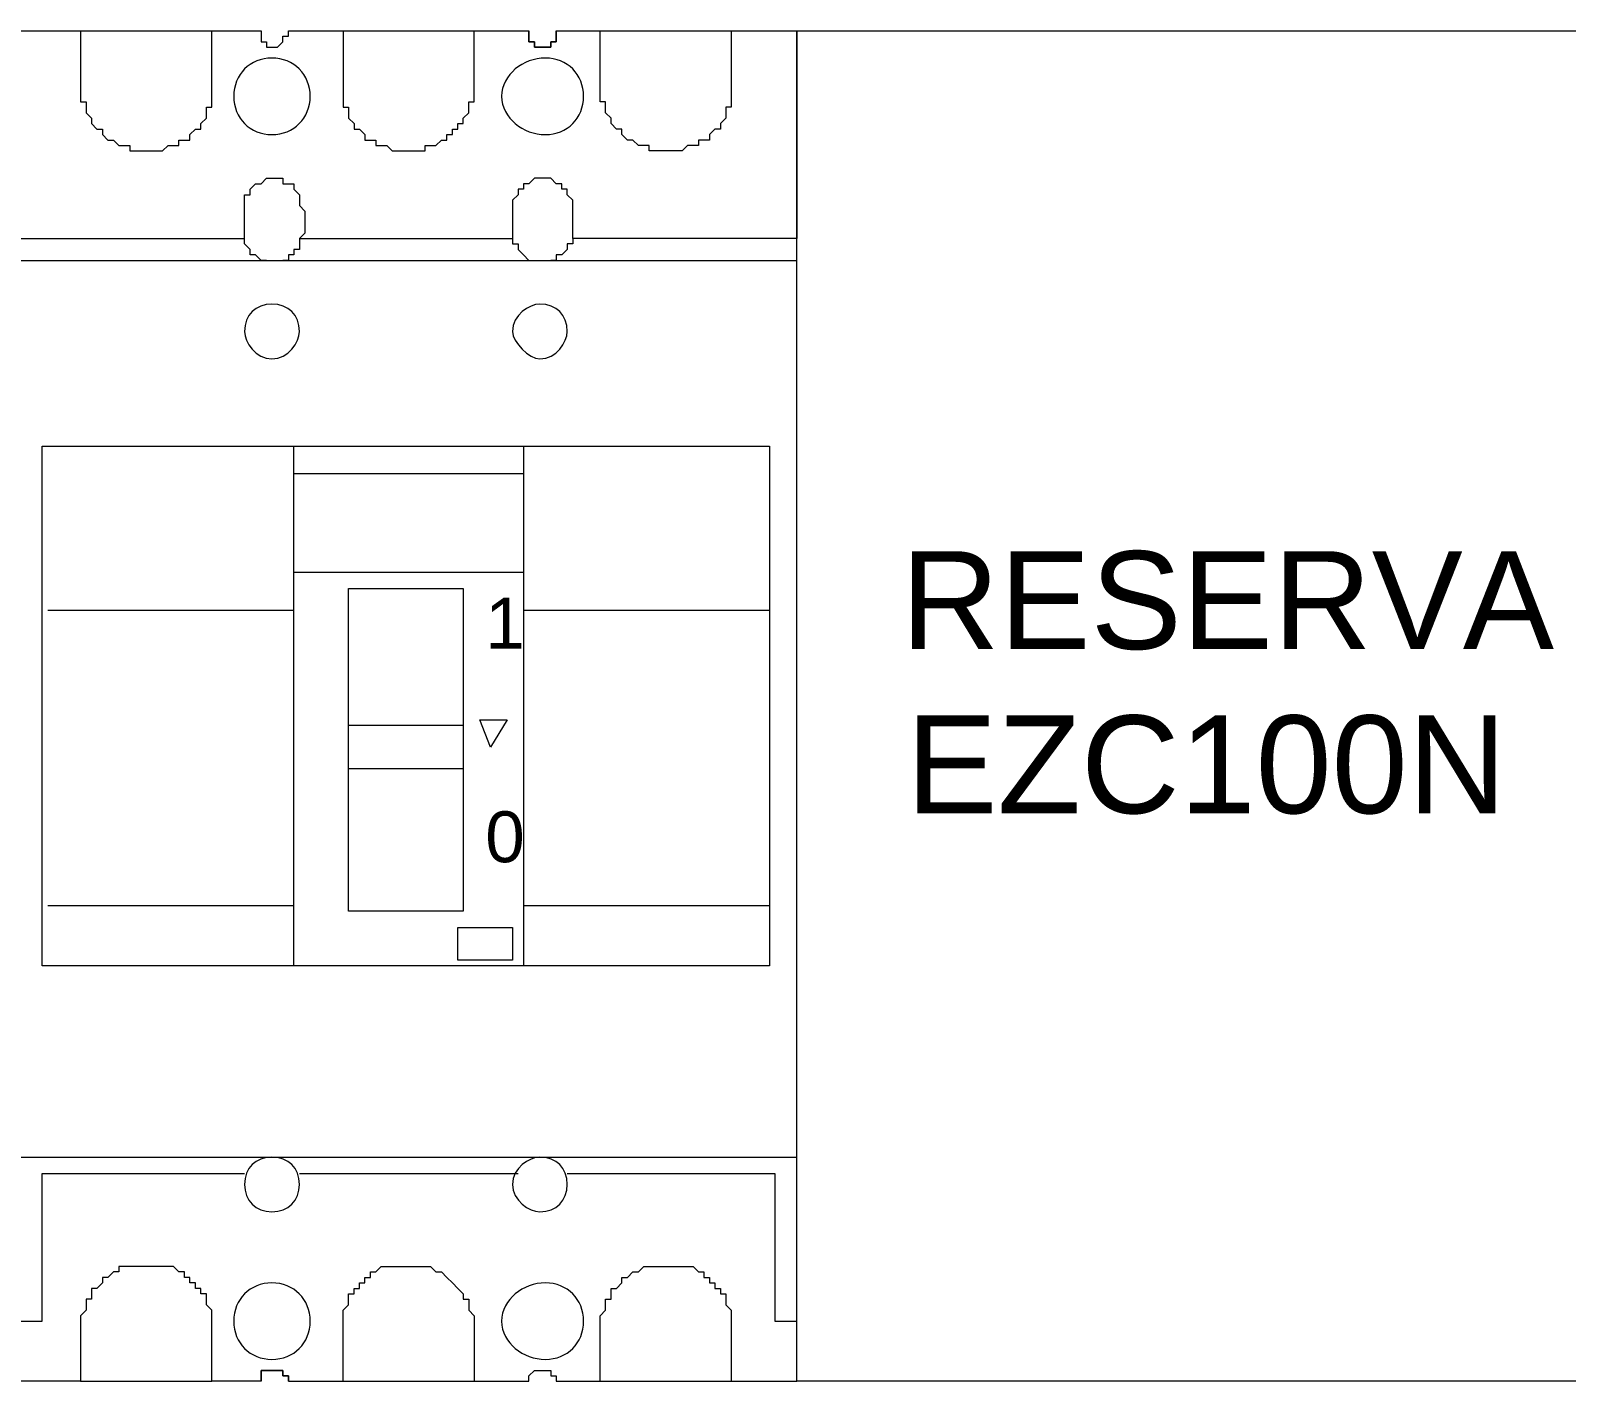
# Model space of a CAD drawing. Header units: millimetres. Extents: x 1004 to 59588, y 686 to 38112.
# Drawn here: x 17994.9 to 18160.1, y 2545.8 to 2691 of the extents above; entities that cross this region are included whole.
import ezdxf

# ---------------------------------------------------------------- set-up
doc = ezdxf.new("R2010")
doc.units = ezdxf.units.MM
doc.layers.add('PDF14_Geometry', color=7, linetype='Continuous')
doc.layers.add('PDF14_Text', color=7, linetype='Continuous')
doc.styles.add('PDF Arial', font='arial.ttf')

msp = doc.modelspace()

# ---------------------------------------------------------------- linework, layer by layer
at = {"layer": 'PDF14_Geometry', "lineweight": 0}
for points in [[(17993.2, 2691.05), (18000.26, 2691.05), (18000.26, 2690.46), (18000.26, 2689.87), (18000.26, 2689.28), (18000.26, 2688.7), (18000.26, 2688.11), (18000.26, 2687.52), (18000.26, 2686.93), (18000.26, 2686.34), (18000.26, 2685.75), (18000.26, 2685.17), (18000.26, 2684.58), (18000.26, 2683.99), (18000.26, 2683.4), (18000.84, 2683.4), (18000.84, 2682.81), (18000.84, 2682.23), (18001.43, 2681.64), (18001.43, 2681.05), (18002.02, 2680.46), (18002.61, 2680.46), (18002.61, 2679.87), (18003.2, 2679.28), (18003.79, 2679.28), (18004.37, 2678.7), (18004.96, 2678.7), (18005.55, 2678.7), (18005.55, 2678.11), (18006.14, 2678.11), (18006.73, 2678.11), (18007.32, 2678.11), (18007.9, 2678.11), (18008.49, 2678.11), (18009.08, 2678.11), (18009.67, 2678.7), (18010.26, 2678.7), (18010.84, 2678.7), (18010.84, 2679.28), (18011.43, 2679.28), (18012.02, 2679.28), (18012.02, 2679.87), (18012.61, 2680.46), (18013.2, 2680.46), (18013.2, 2681.05), (18013.79, 2681.64), (18013.79, 2682.23), (18013.79, 2682.81), (18014.37, 2682.81), (18014.37, 2683.4), (18014.37, 2683.99), (18014.37, 2684.58), (18014.37, 2685.17), (18014.37, 2685.75), (18014.37, 2686.34), (18014.37, 2686.93), (18014.37, 2687.52), (18014.37, 2688.11), (18014.37, 2688.7), (18014.37, 2689.28), (18014.37, 2689.87), (18014.37, 2690.46), (18014.37, 2691.05), (18019.67, 2691.05), (18019.67, 2690.46), (18019.67, 2689.87), (18020.26, 2689.87), (18020.26, 2689.28), (18020.84, 2689.28), (18021.43, 2689.28), (18022.02, 2689.87), (18022.02, 2690.46), (18022.61, 2690.46), (18022.61, 2691.05)], [(18000.26, 2691.05), (18000.26, 2691.05)], [(18000.26, 2691.05), (18000.26, 2691.05)], [(18000.26, 2691.05), (18000.26, 2691.05)], [(18000.26, 2691.05), (18014.37, 2691.05)], [(18014.37, 2691.05), (18014.37, 2691.05)], [(18014.37, 2691.05), (18014.37, 2691.05)], [(18014.37, 2691.05), (18014.37, 2691.05)], [(18019.67, 2691.05), (18019.67, 2691.05)], [(18019.67, 2691.05), (18019.67, 2691.05)], [(18019.67, 2691.05), (18019.67, 2690.46), (18019.67, 2689.87), (18020.26, 2689.87), (18020.26, 2689.28), (18020.84, 2689.28), (18021.43, 2689.28), (18022.02, 2689.87), (18022.02, 2690.46), (18022.61, 2690.46), (18022.61, 2691.05), (18028.49, 2691.05), (18028.49, 2690.46), (18028.49, 2689.87), (18028.49, 2689.28), (18028.49, 2688.7), (18028.49, 2688.11), (18028.49, 2687.52), (18028.49, 2686.93), (18028.49, 2686.34), (18028.49, 2685.75), (18028.49, 2685.17), (18028.49, 2684.58), (18028.49, 2683.99), (18028.49, 2683.4), (18028.49, 2682.81), (18029.08, 2682.81), (18029.08, 2682.23), (18029.08, 2681.64), (18029.67, 2681.05), (18029.67, 2680.46), (18030.26, 2680.46), (18030.84, 2679.87), (18030.84, 2679.28), (18031.43, 2679.28), (18032.02, 2679.28), (18032.02, 2678.7), (18032.61, 2678.7), (18033.2, 2678.7), (18033.79, 2678.11), (18034.37, 2678.11), (18034.96, 2678.11), (18035.55, 2678.11), (18036.14, 2678.11), (18036.73, 2678.11), (18037.32, 2678.11), (18037.32, 2678.7), (18037.9, 2678.7), (18038.49, 2678.7), (18039.08, 2679.28), (18039.67, 2679.28), (18039.67, 2679.87), (18040.26, 2679.87), (18040.26, 2680.46), (18040.84, 2680.46), (18040.84, 2681.05), (18041.43, 2681.05), (18041.43, 2681.64), (18042.02, 2682.23), (18042.02, 2682.81), (18042.02, 2683.4), (18042.61, 2683.4), (18042.61, 2683.99), (18042.61, 2684.58), (18042.61, 2685.17), (18042.61, 2685.75), (18042.61, 2686.34), (18042.61, 2686.93), (18042.61, 2687.52), (18042.61, 2688.11), (18042.61, 2688.7), (18042.61, 2689.28), (18042.61, 2689.87), (18042.61, 2690.46), (18042.61, 2691.05), (18048.49, 2691.05), (18048.49, 2690.46), (18048.49, 2689.87), (18049.08, 2689.87), (18049.08, 2689.28), (18049.67, 2689.28), (18050.26, 2689.28), (18050.84, 2689.28), (18050.84, 2689.87), (18051.43, 2689.87), (18051.43, 2690.46), (18051.43, 2691.05), (18056.14, 2691.05), (18070.26, 2691.05), (18077.32, 2691.05), (18077.32, 2668.7), (18053.2, 2668.7), (18053.2, 2669.28), (18053.2, 2669.87), (18053.2, 2670.46), (18053.2, 2671.05), (18053.2, 2671.64), (18053.2, 2672.23), (18053.2, 2672.81), (18052.61, 2673.4), (18052.61, 2673.99), (18052.02, 2673.99), (18052.02, 2674.58), (18051.43, 2674.58), (18050.84, 2675.17), (18050.26, 2675.17), (18049.67, 2675.17), (18049.08, 2675.17), (18048.49, 2674.58), (18047.9, 2674.58), (18047.9, 2673.99), (18047.32, 2673.99), (18047.32, 2673.4), (18046.73, 2672.81), (18046.73, 2672.23), (18046.73, 2671.64), (18046.73, 2671.05), (18046.73, 2670.46), (18046.73, 2669.87), (18046.73, 2669.28), (18046.73, 2668.7)], [(18022.61, 2691.05), (18022.61, 2691.05)], [(18022.61, 2691.05), (18022.61, 2691.05)], [(18028.49, 2691.05), (18028.49, 2691.05)], [(18028.49, 2691.05), (18028.49, 2691.05)], [(18028.49, 2691.05), (18028.49, 2691.05)], [(18028.49, 2691.05), (18042.61, 2691.05)], [(18042.61, 2691.05), (18042.61, 2691.05)], [(18042.61, 2691.05), (18042.61, 2691.05)], [(18042.61, 2691.05), (18042.61, 2691.05)], [(18051.43, 2691.05), (18051.43, 2690.46), (18051.43, 2689.87), (18050.84, 2689.87), (18050.84, 2689.28), (18050.26, 2689.28), (18049.67, 2689.28), (18049.08, 2689.28), (18049.08, 2689.87), (18048.49, 2689.87), (18048.49, 2690.46), (18048.49, 2691.05)], [(18048.49, 2691.05), (18048.49, 2691.05)], [(18048.49, 2691.05), (18048.49, 2691.05)], [(18051.43, 2691.05), (18051.43, 2691.05)], [(18051.43, 2691.05), (18051.43, 2691.05)], [(18070.26, 2691.05), (18070.26, 2690.46), (18070.26, 2689.87), (18070.26, 2689.28), (18070.26, 2688.7), (18070.26, 2688.11), (18070.26, 2687.52), (18070.26, 2686.93), (18070.26, 2686.34), (18070.26, 2685.75), (18070.26, 2685.17), (18070.26, 2684.58), (18070.26, 2683.99), (18070.26, 2683.4), (18070.26, 2682.81), (18069.67, 2682.81), (18069.67, 2682.23), (18069.67, 2681.64), (18069.08, 2681.05), (18069.08, 2680.46), (18068.49, 2680.46), (18067.9, 2679.87), (18067.9, 2679.28), (18067.32, 2679.28), (18066.73, 2679.28), (18066.73, 2678.7), (18066.14, 2678.7), (18065.55, 2678.7), (18064.96, 2678.11), (18064.37, 2678.11), (18063.79, 2678.11), (18063.2, 2678.11), (18062.61, 2678.11), (18062.02, 2678.11), (18061.43, 2678.11), (18061.43, 2678.7), (18060.84, 2678.7), (18060.26, 2678.7), (18059.67, 2679.28), (18059.08, 2679.28), (18058.49, 2679.87), (18058.49, 2680.46), (18057.9, 2680.46), (18057.32, 2681.05), (18057.32, 2681.64), (18056.73, 2682.23), (18056.73, 2682.81), (18056.73, 2683.4), (18056.14, 2683.4), (18056.14, 2683.99), (18056.14, 2684.58), (18056.14, 2685.17), (18056.14, 2685.75), (18056.14, 2686.34), (18056.14, 2686.93), (18056.14, 2687.52), (18056.14, 2688.11), (18056.14, 2688.7), (18056.14, 2689.28), (18056.14, 2689.87), (18056.14, 2690.46), (18056.14, 2691.05)], [(18056.14, 2691.05), (18056.14, 2691.05)], [(18056.14, 2691.05), (18056.14, 2691.05)], [(18056.14, 2691.05), (18056.14, 2691.05)], [(18070.26, 2691.05), (18070.26, 2691.05)], [(18070.26, 2691.05), (18070.26, 2691.05)], [(18070.26, 2691.05), (18070.26, 2691.05)], [(18000.26, 2690.46), (18000.26, 2690.46)], [(18000.26, 2690.46), (18000.26, 2690.46)], [(18000.26, 2690.46), (18000.26, 2690.46)], [(18000.26, 2689.87), (18000.26, 2689.87)], [(18000.26, 2689.87), (18000.26, 2689.87)], [(18014.37, 2690.46), (18014.37, 2690.46)], [(18014.37, 2690.46), (18014.37, 2690.46)], [(18014.37, 2690.46), (18014.37, 2690.46)], [(18014.37, 2689.87), (18014.37, 2689.87)], [(18014.37, 2689.87), (18014.37, 2689.87)], [(18019.67, 2690.46), (18019.67, 2690.46)], [(18019.67, 2690.46), (18019.67, 2690.46)], [(18019.67, 2690.46), (18019.67, 2690.46)], [(18019.67, 2690.46), (18019.67, 2690.46)], [(18019.67, 2690.46), (18019.67, 2690.46)], [(18019.67, 2690.46), (18019.67, 2690.46)], [(18019.67, 2689.87), (18019.67, 2689.87)], [(18019.67, 2689.87), (18019.67, 2689.87)], [(18019.67, 2689.87), (18019.67, 2689.87)], [(18019.67, 2689.87), (18019.67, 2689.87)], [(18019.67, 2689.87), (18019.67, 2689.87)], [(18019.67, 2689.87), (18019.67, 2689.87)], [(18022.02, 2689.87), (18022.02, 2689.87)], [(18022.02, 2689.87), (18022.02, 2689.87)], [(18022.02, 2689.87), (18022.02, 2689.87)], [(18022.02, 2689.87), (18022.02, 2689.87)], [(18022.02, 2689.87), (18022.02, 2689.87)], [(18022.02, 2689.87), (18022.02, 2689.87)], [(18022.02, 2689.87), (18022.02, 2689.87)], [(18022.02, 2689.87), (18022.02, 2689.87)], [(18022.61, 2690.46), (18022.61, 2690.46)], [(18022.61, 2690.46), (18022.61, 2690.46)], [(18022.61, 2690.46), (18022.61, 2690.46)], [(18022.61, 2690.46), (18022.61, 2690.46)], [(18028.49, 2690.46), (18028.49, 2690.46)], [(18028.49, 2690.46), (18028.49, 2690.46)], [(18028.49, 2690.46), (18028.49, 2690.46)], [(18028.49, 2689.87), (18028.49, 2689.87)], [(18028.49, 2689.87), (18028.49, 2689.87)], [(18042.61, 2690.46), (18042.61, 2690.46)], [(18042.61, 2690.46), (18042.61, 2690.46)], [(18042.61, 2690.46), (18042.61, 2690.46)], [(18042.61, 2689.87), (18042.61, 2689.87)], [(18042.61, 2689.87), (18042.61, 2689.87)], [(18048.49, 2690.46), (18048.49, 2690.46)], [(18048.49, 2690.46), (18048.49, 2690.46)], [(18048.49, 2690.46), (18048.49, 2690.46)], [(18048.49, 2690.46), (18048.49, 2690.46)], [(18048.49, 2690.46), (18048.49, 2690.46)], [(18048.49, 2690.46), (18048.49, 2690.46)], [(18048.49, 2689.87), (18048.49, 2689.87)], [(18048.49, 2689.87), (18048.49, 2689.87)], [(18049.08, 2689.87), (18049.08, 2689.87)], [(18049.08, 2689.87), (18049.08, 2689.87)], [(18049.08, 2689.87), (18049.08, 2689.87)], [(18049.08, 2689.87), (18049.08, 2689.87)], [(18050.84, 2689.87), (18050.84, 2689.87)], [(18050.84, 2689.87), (18050.84, 2689.87)], [(18050.84, 2689.87), (18050.84, 2689.87)], [(18050.84, 2689.87), (18050.84, 2689.87)], [(18050.84, 2689.87), (18050.84, 2689.87)], [(18050.84, 2689.87), (18050.84, 2689.87)], [(18051.43, 2690.46), (18051.43, 2690.46)], [(18051.43, 2690.46), (18051.43, 2690.46)], [(18051.43, 2690.46), (18051.43, 2690.46)], [(18051.43, 2690.46), (18051.43, 2690.46)], [(18051.43, 2690.46), (18051.43, 2690.46)], [(18051.43, 2690.46), (18051.43, 2690.46)], [(18056.14, 2690.46), (18056.14, 2690.46)], [(18056.14, 2690.46), (18056.14, 2690.46)], [(18056.14, 2690.46), (18056.14, 2690.46)], [(18056.14, 2689.87), (18056.14, 2689.87)], [(18056.14, 2689.87), (18056.14, 2689.87)], [(18070.26, 2690.46), (18070.26, 2690.46)], [(18070.26, 2690.46), (18070.26, 2690.46)], [(18070.26, 2690.46), (18070.26, 2690.46)], [(18070.26, 2689.87), (18070.26, 2689.87)], [(18070.26, 2689.87), (18070.26, 2689.87)], [(18020.26, 2689.28), (18020.26, 2689.28)], [(18020.26, 2689.28), (18020.26, 2689.28)], [(18020.26, 2689.28), (18020.26, 2689.28)], [(18020.26, 2689.28), (18020.26, 2689.28)], [(18020.84, 2689.28), (18020.84, 2689.28)], [(18020.84, 2689.28), (18020.84, 2689.28)], [(18020.84, 2689.28), (18020.84, 2689.28)], [(18020.84, 2689.28), (18020.84, 2689.28)], [(18020.84, 2689.28), (18020.84, 2689.28)], [(18020.84, 2689.28), (18020.84, 2689.28)], [(18021.43, 2689.28), (18021.43, 2689.28)], [(18021.43, 2689.28), (18021.43, 2689.28)], [(18021.43, 2689.28), (18021.43, 2689.28)], [(18021.43, 2689.28), (18021.43, 2689.28)], [(18021.43, 2689.28), (18021.43, 2689.28)], [(18021.43, 2689.28), (18021.43, 2689.28)], [(18049.08, 2689.28), (18049.08, 2689.28)], [(18049.08, 2689.28), (18049.08, 2689.28)], [(18049.67, 2689.28), (18049.67, 2689.28)], [(18049.67, 2689.28), (18049.67, 2689.28)], [(18049.67, 2689.28), (18049.67, 2689.28)], [(18049.67, 2689.28), (18049.67, 2689.28)], [(18049.67, 2689.28), (18049.67, 2689.28)], [(18049.67, 2689.28), (18049.67, 2689.28)], [(18050.26, 2689.28), (18050.26, 2689.28)], [(18050.26, 2689.28), (18050.26, 2689.28)], [(18050.26, 2689.28), (18050.26, 2689.28)], [(18050.26, 2689.28), (18050.26, 2689.28)], [(18050.26, 2689.28), (18050.26, 2689.28)], [(18050.26, 2689.28), (18050.26, 2689.28)], [(18000.26, 2686.34), (18000.26, 2686.34)], [(18000.26, 2686.34), (18000.26, 2686.34)], [(18014.37, 2686.34), (18014.37, 2686.34)], [(18014.37, 2686.34), (18014.37, 2686.34)], [(18028.49, 2686.34), (18028.49, 2686.34)], [(18028.49, 2686.34), (18028.49, 2686.34)], [(18042.61, 2686.34), (18042.61, 2686.34)], [(18042.61, 2686.34), (18042.61, 2686.34)], [(18056.14, 2686.34), (18056.14, 2686.34)], [(18056.14, 2686.34), (18056.14, 2686.34)], [(18070.26, 2686.34), (18070.26, 2686.34)], [(18070.26, 2686.34), (18070.26, 2686.34)], [(18000.26, 2685.75), (18000.26, 2685.75)], [(18000.26, 2685.75), (18000.26, 2685.75)], [(18000.26, 2685.75), (18000.26, 2685.75)], [(18000.26, 2685.75), (18000.26, 2685.75)], [(18000.26, 2685.17), (18000.26, 2685.17)], [(18000.26, 2685.17), (18000.26, 2685.17)], [(18000.26, 2685.17), (18000.26, 2685.17)], [(18014.37, 2685.75), (18014.37, 2685.75)], [(18014.37, 2685.75), (18014.37, 2685.75)], [(18014.37, 2685.75), (18014.37, 2685.75)], [(18014.37, 2685.75), (18014.37, 2685.75)], [(18014.37, 2685.17), (18014.37, 2685.17)], [(18014.37, 2685.17), (18014.37, 2685.17)], [(18014.37, 2685.17), (18014.37, 2685.17)], [(18028.49, 2685.75), (18028.49, 2685.75)], [(18028.49, 2685.75), (18028.49, 2685.75)], [(18028.49, 2685.75), (18028.49, 2685.75)], [(18028.49, 2685.75), (18028.49, 2685.75)], [(18028.49, 2685.17), (18028.49, 2685.17)], [(18028.49, 2685.17), (18028.49, 2685.17)], [(18028.49, 2685.17), (18028.49, 2685.17)], [(18042.61, 2685.75), (18042.61, 2685.75)], [(18042.61, 2685.75), (18042.61, 2685.75)], [(18042.61, 2685.75), (18042.61, 2685.75)], [(18042.61, 2685.75), (18042.61, 2685.75)], [(18042.61, 2685.17), (18042.61, 2685.17)], [(18042.61, 2685.17), (18042.61, 2685.17)], [(18042.61, 2685.17), (18042.61, 2685.17)], [(18056.14, 2685.75), (18056.14, 2685.75)], [(18056.14, 2685.75), (18056.14, 2685.75)], [(18056.14, 2685.75), (18056.14, 2685.75)], [(18056.14, 2685.75), (18056.14, 2685.75)], [(18056.14, 2685.17), (18056.14, 2685.17)], [(18056.14, 2685.17), (18056.14, 2685.17)], [(18056.14, 2685.17), (18056.14, 2685.17)], [(18070.26, 2685.75), (18070.26, 2685.75)], [(18070.26, 2685.75), (18070.26, 2685.75)], [(18070.26, 2685.75), (18070.26, 2685.75)], [(18070.26, 2685.75), (18070.26, 2685.75)], [(18070.26, 2685.17), (18070.26, 2685.17)], [(18070.26, 2685.17), (18070.26, 2685.17)], [(18070.26, 2685.17), (18070.26, 2685.17)], [(18000.26, 2683.99), (18000.26, 2683.99)], [(18000.84, 2682.81), (18000.84, 2682.81)], [(18014.37, 2683.99), (18014.37, 2683.99)], [(18014.37, 2683.4), (18014.37, 2683.4)], [(18028.49, 2683.99), (18028.49, 2683.99)], [(18028.49, 2683.4), (18028.49, 2683.4)], [(18042.02, 2682.81), (18042.02, 2682.81)], [(18042.61, 2683.99), (18042.61, 2683.99)], [(18056.14, 2683.99), (18056.14, 2683.99)], [(18056.73, 2682.81), (18056.73, 2682.81)], [(18070.26, 2683.99), (18070.26, 2683.99)], [(18070.26, 2683.4), (18070.26, 2683.4)], [(18001.43, 2681.64), (18001.43, 2681.64)], [(18013.79, 2681.64), (18013.79, 2681.64)], [(18029.08, 2681.64), (18029.08, 2681.64)], [(18041.43, 2681.64), (18041.43, 2681.64)], [(18057.32, 2681.64), (18057.32, 2681.64)], [(18069.67, 2681.64), (18069.67, 2681.64)], [(18001.43, 2681.05), (18001.43, 2681.05)], [(18002.02, 2680.46), (18002.02, 2680.46)], [(18002.61, 2679.87), (18002.61, 2679.87)], [(18012.02, 2679.87), (18012.02, 2679.87)], [(18012.61, 2680.46), (18012.61, 2680.46)], [(18013.2, 2681.05), (18013.2, 2681.05)], [(18029.67, 2681.05), (18029.67, 2681.05)], [(18030.26, 2680.46), (18030.26, 2680.46)], [(18030.84, 2679.87), (18030.84, 2679.87)], [(18040.84, 2680.46), (18040.84, 2680.46)], [(18057.32, 2681.05), (18057.32, 2681.05)], [(18057.9, 2680.46), (18057.9, 2680.46)], [(18058.49, 2679.87), (18058.49, 2679.87)], [(18067.9, 2679.87), (18067.9, 2679.87)], [(18068.49, 2680.46), (18068.49, 2680.46)], [(18069.08, 2681.05), (18069.08, 2681.05)], [(18003.2, 2679.28), (18003.2, 2679.28)], [(18003.79, 2679.28), (18003.79, 2679.28)], [(18004.37, 2678.7), (18004.37, 2678.7)], [(18006.14, 2678.11), (18006.14, 2678.11)], [(18007.32, 2678.11), (18007.32, 2678.11)], [(18007.9, 2678.11), (18007.9, 2678.11)], [(18009.08, 2678.11), (18009.08, 2678.11)], [(18009.67, 2678.7), (18009.67, 2678.7)], [(18011.43, 2679.28), (18011.43, 2679.28)], [(18031.43, 2679.28), (18031.43, 2679.28)], [(18033.2, 2678.7), (18033.2, 2678.7)], [(18033.79, 2678.11), (18033.79, 2678.11)], [(18034.37, 2678.11), (18034.37, 2678.11)], [(18035.55, 2678.11), (18035.55, 2678.11)], [(18036.73, 2678.11), (18036.73, 2678.11)], [(18037.9, 2678.7), (18037.9, 2678.7)], [(18039.08, 2679.28), (18039.08, 2679.28)], [(18039.67, 2679.28), (18039.67, 2679.28)], [(18059.08, 2679.28), (18059.08, 2679.28)], [(18059.67, 2679.28), (18059.67, 2679.28)], [(18060.84, 2678.7), (18060.84, 2678.7)], [(18062.02, 2678.11), (18062.02, 2678.11)], [(18063.2, 2678.11), (18063.2, 2678.11)], [(18063.79, 2678.11), (18063.79, 2678.11)], [(18064.96, 2678.11), (18064.96, 2678.11)], [(18065.55, 2678.7), (18065.55, 2678.7)], [(18067.32, 2679.28), (18067.32, 2679.28)], [(18020.26, 2666.34), (18019.67, 2666.34), (18019.08, 2666.93), (18018.49, 2666.93), (18018.49, 2667.52), (18017.9, 2668.11), (18017.9, 2668.7), (18017.9, 2669.28), (18017.9, 2669.87), (18017.9, 2670.46), (18017.9, 2671.05), (18017.9, 2671.64), (18017.9, 2672.23), (18017.9, 2672.81), (18017.9, 2673.4), (18018.49, 2673.4), (18018.49, 2673.99), (18019.08, 2674.58), (18019.67, 2674.58), (18020.26, 2675.17), (18020.84, 2675.17), (18021.43, 2675.17), (18022.02, 2675.17), (18022.02, 2674.58), (18022.61, 2674.58), (18023.2, 2674.58), (18023.2, 2673.99), (18023.79, 2673.4), (18023.79, 2672.81), (18023.79, 2672.23), (18024.37, 2671.64), (18024.37, 2671.05), (18024.37, 2670.46), (18024.37, 2669.87), (18024.37, 2669.28), (18023.79, 2668.7), (18046.73, 2668.7), (18046.73, 2668.11), (18047.32, 2668.11), (18047.32, 2667.52), (18047.9, 2666.93), (18048.49, 2666.34), (18049.08, 2666.34)], [(18019.08, 2674.58), (18019.08, 2674.58)], [(18019.67, 2674.58), (18019.67, 2674.58)], [(18020.26, 2675.17), (18020.26, 2675.17)], [(18020.84, 2675.17), (18020.84, 2675.17)], [(18021.43, 2675.17), (18021.43, 2675.17)], [(18022.61, 2674.58), (18022.61, 2674.58)], [(18047.9, 2674.58), (18047.9, 2674.58)], [(18048.49, 2674.58), (18048.49, 2674.58)], [(18049.08, 2675.17), (18049.08, 2675.17)], [(18049.67, 2675.17), (18049.67, 2675.17)], [(18050.84, 2675.17), (18050.84, 2675.17)], [(18051.43, 2674.58), (18051.43, 2674.58)], [(18051.43, 2674.58), (18051.43, 2674.58)], [(18018.49, 2673.99), (18018.49, 2673.99)], [(18018.49, 2673.4), (18018.49, 2673.4)], [(18023.2, 2673.99), (18023.2, 2673.99)], [(18023.79, 2673.4), (18023.79, 2673.4)], [(18023.79, 2673.4), (18023.79, 2673.4)], [(18047.32, 2673.4), (18047.32, 2673.4)], [(18047.32, 2673.4), (18047.32, 2673.4)], [(18052.61, 2673.4), (18052.61, 2673.4)], [(18052.61, 2673.4), (18052.61, 2673.4)], [(18017.9, 2672.81), (18017.9, 2672.81)], [(18017.9, 2671.64), (18017.9, 2671.64)], [(18017.9, 2671.64), (18017.9, 2671.64)], [(18017.9, 2671.64), (18017.9, 2671.64)], [(18017.9, 2671.64), (18017.9, 2671.64)], [(18017.9, 2671.64), (18017.9, 2671.64)], [(18017.9, 2671.64), (18017.9, 2671.64)], [(18023.79, 2672.81), (18023.79, 2672.81)], [(18024.37, 2671.64), (18024.37, 2671.64)], [(18024.37, 2671.64), (18024.37, 2671.64)], [(18024.37, 2671.64), (18024.37, 2671.64)], [(18024.37, 2671.64), (18024.37, 2671.64)], [(18024.37, 2671.64), (18024.37, 2671.64)], [(18024.37, 2671.64), (18024.37, 2671.64)], [(18046.73, 2672.81), (18046.73, 2672.81)], [(18046.73, 2671.64), (18046.73, 2671.64)], [(18046.73, 2671.64), (18046.73, 2671.64)], [(18046.73, 2671.64), (18046.73, 2671.64)], [(18046.73, 2671.64), (18046.73, 2671.64)], [(18046.73, 2671.64), (18046.73, 2671.64)], [(18046.73, 2671.64), (18046.73, 2671.64)], [(18053.2, 2672.81), (18053.2, 2672.81)], [(18053.2, 2671.64), (18053.2, 2671.64)], [(18053.2, 2671.64), (18053.2, 2671.64)], [(18053.2, 2671.64), (18053.2, 2671.64)], [(18053.2, 2671.64), (18053.2, 2671.64)], [(18053.2, 2671.64), (18053.2, 2671.64)], [(18053.2, 2671.64), (18053.2, 2671.64)], [(18017.9, 2671.05), (18017.9, 2671.05)], [(18017.9, 2669.87), (18017.9, 2669.87)], [(18017.9, 2669.87), (18017.9, 2669.87)], [(18024.37, 2671.05), (18024.37, 2671.05)], [(18024.37, 2669.87), (18024.37, 2669.87)], [(18024.37, 2669.87), (18024.37, 2669.87)], [(18046.73, 2671.05), (18046.73, 2671.05)], [(18046.73, 2669.87), (18046.73, 2669.87)], [(18046.73, 2669.87), (18046.73, 2669.87)], [(18053.2, 2671.05), (18053.2, 2671.05)], [(18053.2, 2669.87), (18053.2, 2669.87)], [(18053.2, 2669.87), (18053.2, 2669.87)], [(17969.08, 2668.7), (17969.08, 2668.11), (17969.08, 2667.52), (17968.49, 2667.52), (17968.49, 2666.93), (17967.9, 2666.93), (17967.32, 2666.34), (17966.73, 2666.34), (17993.2, 2666.34), (18020.26, 2666.34), (18020.84, 2666.34), (18021.43, 2666.34), (18022.02, 2666.34)], [(17993.2, 2668.7), (18017.9, 2668.7)], [(18017.9, 2669.28), (18017.9, 2669.28)], [(18017.9, 2669.28), (18017.9, 2669.28)], [(18017.9, 2669.28), (18017.9, 2669.28)], [(18017.9, 2669.28), (18017.9, 2669.28)], [(18017.9, 2669.28), (18017.9, 2669.28)], [(18017.9, 2668.7), (18017.9, 2668.7)], [(18017.9, 2668.11), (18017.9, 2668.11)], [(18023.79, 2668.7), (18023.79, 2668.11), (18023.79, 2667.52), (18023.2, 2667.52), (18023.2, 2666.93), (18022.61, 2666.93), (18022.61, 2666.34), (18022.02, 2666.34), (18049.08, 2666.34), (18049.67, 2666.34), (18050.26, 2666.34), (18050.84, 2666.34)], [(18023.79, 2668.7), (18023.79, 2668.7)], [(18023.79, 2668.11), (18023.79, 2668.11)], [(18024.37, 2669.28), (18024.37, 2669.28)], [(18024.37, 2669.28), (18024.37, 2669.28)], [(18024.37, 2669.28), (18024.37, 2669.28)], [(18024.37, 2669.28), (18024.37, 2669.28)], [(18024.37, 2669.28), (18024.37, 2669.28)], [(18046.73, 2669.28), (18046.73, 2669.28)], [(18046.73, 2669.28), (18046.73, 2669.28)], [(18046.73, 2669.28), (18046.73, 2669.28)], [(18046.73, 2669.28), (18046.73, 2669.28)], [(18046.73, 2669.28), (18046.73, 2669.28)], [(18046.73, 2668.7), (18046.73, 2668.7)], [(18053.2, 2668.7), (18053.2, 2668.11), (18052.61, 2668.11), (18052.61, 2667.52), (18052.02, 2666.93), (18051.43, 2666.93), (18051.43, 2666.34), (18050.84, 2666.34), (18077.32, 2666.34)], [(18052.61, 2568.11), (18074.96, 2568.11), (18074.96, 2552.23), (18077.32, 2552.23), (18077.32, 2668.7)], [(18053.2, 2669.28), (18053.2, 2669.28)], [(18053.2, 2669.28), (18053.2, 2669.28)], [(18053.2, 2669.28), (18053.2, 2669.28)], [(18053.2, 2669.28), (18053.2, 2669.28)], [(18053.2, 2669.28), (18053.2, 2669.28)], [(18053.2, 2668.7), (18053.2, 2668.7)], [(18018.49, 2667.52), (18018.49, 2667.52)], [(18018.49, 2667.52), (18018.49, 2667.52)], [(18019.08, 2666.93), (18019.08, 2666.93)], [(18019.67, 2666.34), (18019.67, 2666.34)], [(18020.26, 2666.34), (18020.26, 2666.34)], [(18020.84, 2666.34), (18020.84, 2666.34)], [(18021.43, 2666.34), (18021.43, 2666.34)], [(18022.02, 2666.34), (18022.02, 2666.34)], [(18023.2, 2666.93), (18023.2, 2666.93)], [(18023.79, 2667.52), (18023.79, 2667.52)], [(18047.32, 2667.52), (18047.32, 2667.52)], [(18047.32, 2667.52), (18047.32, 2667.52)], [(18047.9, 2666.93), (18047.9, 2666.93)], [(18047.9, 2666.93), (18047.9, 2666.93)], [(18048.49, 2666.34), (18048.49, 2666.34)], [(18049.08, 2666.34), (18049.08, 2666.34)], [(18049.67, 2666.34), (18049.67, 2666.34)], [(18050.84, 2666.34), (18050.84, 2666.34)], [(18051.43, 2666.34), (18051.43, 2666.34)], [(18052.02, 2666.93), (18052.02, 2666.93)], [(18052.61, 2667.52), (18052.61, 2667.52)], [(18052.61, 2667.52), (18052.61, 2667.52)], [(18023.2, 2590.46), (18023.2, 2646.34), (18047.9, 2646.34), (18047.9, 2590.46)], [(18023.2, 2643.4), (18047.9, 2643.4)], [(18023.2, 2632.81), (18047.9, 2632.81)], [(17996.73, 2628.7), (18023.2, 2628.7)], [(18047.9, 2628.7), (18074.37, 2628.7)], [(17996.73, 2596.93), (18023.2, 2596.93)], [(18047.9, 2596.93), (18074.37, 2596.93)], [(17406.73, 2569.87), (17490.26, 2569.87), (17574.37, 2569.87), (17657.9, 2569.87), (17742.02, 2569.87), (17825.55, 2569.87), (17909.67, 2569.87), (17993.2, 2569.87), (18077.32, 2569.87)], [(17993.2, 2552.23), (17996.14, 2552.23), (17996.14, 2568.11), (18017.9, 2568.11)], [(18023.79, 2568.11), (18047.32, 2568.11)], [(18022.61, 2545.75), (18022.61, 2546.34), (18022.02, 2546.34), (18022.02, 2546.93), (18021.43, 2546.93), (18020.84, 2546.93), (18020.26, 2546.93), (18019.67, 2546.93), (18019.67, 2546.34), (18019.67, 2545.75), (18014.37, 2545.75), (18014.37, 2546.34), (18014.37, 2546.93), (18014.37, 2547.52), (18014.37, 2548.11), (18014.37, 2548.7), (18014.37, 2549.28), (18014.37, 2549.87), (18014.37, 2550.46), (18014.37, 2551.05), (18014.37, 2551.64), (18014.37, 2552.23), (18014.37, 2552.81), (18014.37, 2553.4), (18013.79, 2553.99), (18013.79, 2554.58), (18013.79, 2555.17), (18013.2, 2555.17), (18013.2, 2555.75), (18012.61, 2555.75), (18012.61, 2556.34), (18012.02, 2556.34), (18012.02, 2556.93), (18011.43, 2556.93), (18011.43, 2557.52), (18010.84, 2557.52), (18010.26, 2558.11), (18009.67, 2558.11), (18009.08, 2558.11), (18008.49, 2558.11), (18007.9, 2558.11), (18007.32, 2558.11), (18006.73, 2558.11), (18006.14, 2558.11), (18005.55, 2558.11), (18004.96, 2558.11), (18004.37, 2558.11), (18004.37, 2557.52), (18003.79, 2557.52), (18003.2, 2556.93), (18002.61, 2556.93), (18002.61, 2556.34), (18002.02, 2555.75), (18001.43, 2555.75), (18001.43, 2555.17), (18001.43, 2554.58), (18000.84, 2554.58), (18000.84, 2553.99), (18000.84, 2553.4), (18000.26, 2552.81), (18000.26, 2552.23), (18000.26, 2551.64), (18000.26, 2551.05), (18000.26, 2550.46), (18000.26, 2549.87), (18000.26, 2549.28), (18000.26, 2548.7), (18000.26, 2548.11), (18000.26, 2547.52), (18000.26, 2546.93), (18000.26, 2546.34), (18000.26, 2545.75), (17993.2, 2545.75)], [(18003.79, 2557.52), (18003.79, 2557.52)], [(18005.55, 2558.11), (18005.55, 2558.11)], [(18006.14, 2558.11), (18006.14, 2558.11)], [(18007.32, 2558.11), (18007.32, 2558.11)], [(18007.9, 2558.11), (18007.9, 2558.11)], [(18009.08, 2558.11), (18009.08, 2558.11)], [(18009.67, 2558.11), (18009.67, 2558.11)], [(18010.84, 2557.52), (18010.84, 2557.52)], [(18019.67, 2545.75), (18019.67, 2546.34), (18019.67, 2546.93), (18020.26, 2546.93), (18020.84, 2546.93), (18021.43, 2546.93), (18022.02, 2546.93), (18022.02, 2546.34), (18022.61, 2546.34), (18022.61, 2545.75), (18028.49, 2545.75), (18028.49, 2546.34), (18028.49, 2546.93), (18028.49, 2547.52), (18028.49, 2548.11), (18028.49, 2548.7), (18028.49, 2549.28), (18028.49, 2549.87), (18028.49, 2550.46), (18028.49, 2551.05), (18028.49, 2551.64), (18028.49, 2552.23), (18028.49, 2552.81), (18028.49, 2553.4), (18029.08, 2553.99), (18029.08, 2554.58), (18029.08, 2555.17), (18029.67, 2555.17), (18029.67, 2555.75), (18030.26, 2555.75), (18030.26, 2556.34), (18030.84, 2556.34), (18030.84, 2556.93), (18031.43, 2556.93), (18031.43, 2557.52), (18032.02, 2557.52), (18032.61, 2558.11), (18033.2, 2558.11), (18033.79, 2558.11), (18034.37, 2558.11), (18034.96, 2558.11), (18035.55, 2558.11), (18036.14, 2558.11), (18036.73, 2558.11), (18037.32, 2558.11), (18037.9, 2558.11), (18038.49, 2557.52), (18039.08, 2557.52), (18039.67, 2556.93), (18040.26, 2556.34), (18040.84, 2555.75), (18041.43, 2555.17), (18041.43, 2554.58), (18042.02, 2554.58), (18042.02, 2553.99), (18042.02, 2553.4), (18042.61, 2552.81), (18042.61, 2552.23), (18042.61, 2551.64), (18042.61, 2551.05), (18042.61, 2550.46), (18042.61, 2549.87), (18042.61, 2549.28), (18042.61, 2548.7), (18042.61, 2548.11), (18042.61, 2547.52), (18042.61, 2546.93), (18042.61, 2546.34), (18042.61, 2545.75), (18048.49, 2545.75), (18048.49, 2546.34), (18049.08, 2546.93), (18049.67, 2546.93), (18050.26, 2546.93), (18050.84, 2546.93), (18050.84, 2546.34), (18051.43, 2546.34), (18051.43, 2545.75), (18056.14, 2545.75), (18056.14, 2546.34), (18056.14, 2546.93), (18056.14, 2547.52), (18056.14, 2548.11), (18056.14, 2548.7), (18056.14, 2549.28), (18056.14, 2549.87), (18056.14, 2550.46), (18056.14, 2551.05), (18056.14, 2551.64), (18056.14, 2552.23), (18056.14, 2552.81), (18056.73, 2553.4), (18056.73, 2553.99), (18056.73, 2554.58), (18057.32, 2554.58), (18057.32, 2555.17), (18057.32, 2555.75), (18057.9, 2555.75), (18058.49, 2556.34), (18058.49, 2556.93), (18059.08, 2556.93), (18059.67, 2557.52), (18060.26, 2557.52), (18060.84, 2558.11), (18061.43, 2558.11), (18062.02, 2558.11), (18062.61, 2558.11), (18063.2, 2558.11), (18063.79, 2558.11), (18064.37, 2558.11), (18064.96, 2558.11), (18065.55, 2558.11), (18066.14, 2558.11), (18066.73, 2557.52), (18067.32, 2557.52), (18067.32, 2556.93), (18067.9, 2556.93), (18067.9, 2556.34), (18068.49, 2556.34), (18068.49, 2555.75), (18069.08, 2555.75), (18069.08, 2555.17), (18069.67, 2555.17), (18069.67, 2554.58), (18069.67, 2553.99), (18070.26, 2553.4), (18070.26, 2552.81), (18070.26, 2552.23), (18070.26, 2551.64), (18070.26, 2551.05), (18070.26, 2550.46), (18070.26, 2549.87), (18070.26, 2549.28), (18070.26, 2548.7), (18070.26, 2548.11), (18070.26, 2547.52), (18070.26, 2546.93), (18070.26, 2546.34), (18070.26, 2545.75), (18077.32, 2545.75), (18077.32, 2552.23)], [(18032.02, 2557.52), (18032.02, 2557.52)], [(18033.2, 2558.11), (18033.2, 2558.11)], [(18033.79, 2558.11), (18033.79, 2558.11)], [(18034.37, 2558.11), (18034.37, 2558.11)], [(18035.55, 2558.11), (18035.55, 2558.11)], [(18036.73, 2558.11), (18036.73, 2558.11)], [(18037.32, 2558.11), (18037.32, 2558.11)], [(18037.9, 2558.11), (18037.9, 2558.11)], [(18039.08, 2557.52), (18039.08, 2557.52)], [(18059.67, 2557.52), (18059.67, 2557.52)], [(18060.84, 2558.11), (18060.84, 2558.11)], [(18061.43, 2558.11), (18061.43, 2558.11)], [(18062.02, 2558.11), (18062.02, 2558.11)], [(18063.2, 2558.11), (18063.2, 2558.11)], [(18063.79, 2558.11), (18063.79, 2558.11)], [(18064.96, 2558.11), (18064.96, 2558.11)], [(18065.55, 2558.11), (18065.55, 2558.11)], [(18066.73, 2557.52), (18066.73, 2557.52)], [(18002.02, 2555.75), (18002.02, 2555.75)], [(18002.61, 2556.34), (18002.61, 2556.34)], [(18003.2, 2556.93), (18003.2, 2556.93)], [(18012.02, 2556.93), (18012.02, 2556.93)], [(18013.2, 2555.75), (18013.2, 2555.75)], [(18029.67, 2555.75), (18029.67, 2555.75)], [(18030.84, 2556.93), (18030.84, 2556.93)], [(18039.67, 2556.93), (18039.67, 2556.93)], [(18039.67, 2556.93), (18039.67, 2556.93)], [(18040.26, 2556.34), (18040.26, 2556.34)], [(18040.84, 2555.75), (18040.84, 2555.75)], [(18040.84, 2555.75), (18040.84, 2555.75)], [(18057.9, 2555.75), (18057.9, 2555.75)], [(18058.49, 2556.34), (18058.49, 2556.34)], [(18059.08, 2556.93), (18059.08, 2556.93)], [(18067.9, 2556.93), (18067.9, 2556.93)], [(18069.08, 2555.75), (18069.08, 2555.75)], [(18001.43, 2555.17), (18001.43, 2555.17)], [(18013.79, 2554.58), (18013.79, 2554.58)], [(18029.08, 2554.58), (18029.08, 2554.58)], [(18041.43, 2555.17), (18041.43, 2555.17)], [(18057.32, 2555.17), (18057.32, 2555.17)], [(18069.67, 2554.58), (18069.67, 2554.58)], [(18000.26, 2552.81), (18000.26, 2552.81)], [(18000.84, 2553.4), (18000.84, 2553.4)], [(18014.37, 2553.4), (18014.37, 2553.4)], [(18014.37, 2552.81), (18014.37, 2552.81)], [(18028.49, 2553.4), (18028.49, 2553.4)], [(18028.49, 2552.81), (18028.49, 2552.81)], [(18042.02, 2553.4), (18042.02, 2553.4)], [(18042.61, 2552.81), (18042.61, 2552.81)], [(18056.14, 2552.81), (18056.14, 2552.81)], [(18056.73, 2553.4), (18056.73, 2553.4)], [(18070.26, 2553.4), (18070.26, 2553.4)], [(18070.26, 2552.81), (18070.26, 2552.81)], [(18000.26, 2551.64), (18000.26, 2551.64)], [(18000.26, 2551.05), (18000.26, 2551.05)], [(18000.26, 2551.05), (18000.26, 2551.05)], [(18000.26, 2551.05), (18000.26, 2551.05)], [(18000.26, 2551.05), (18000.26, 2551.05)], [(18000.26, 2551.05), (18000.26, 2551.05)], [(18014.37, 2551.64), (18014.37, 2551.64)], [(18014.37, 2551.05), (18014.37, 2551.05)], [(18014.37, 2551.05), (18014.37, 2551.05)], [(18014.37, 2551.05), (18014.37, 2551.05)], [(18014.37, 2551.05), (18014.37, 2551.05)], [(18014.37, 2551.05), (18014.37, 2551.05)], [(18028.49, 2551.64), (18028.49, 2551.64)], [(18028.49, 2551.05), (18028.49, 2551.05)], [(18028.49, 2551.05), (18028.49, 2551.05)], [(18028.49, 2551.05), (18028.49, 2551.05)], [(18028.49, 2551.05), (18028.49, 2551.05)], [(18028.49, 2551.05), (18028.49, 2551.05)], [(18042.61, 2551.64), (18042.61, 2551.64)], [(18042.61, 2551.05), (18042.61, 2551.05)], [(18042.61, 2551.05), (18042.61, 2551.05)], [(18042.61, 2551.05), (18042.61, 2551.05)], [(18042.61, 2551.05), (18042.61, 2551.05)], [(18042.61, 2551.05), (18042.61, 2551.05)], [(18056.14, 2551.64), (18056.14, 2551.64)], [(18056.14, 2551.05), (18056.14, 2551.05)], [(18056.14, 2551.05), (18056.14, 2551.05)], [(18056.14, 2551.05), (18056.14, 2551.05)], [(18056.14, 2551.05), (18056.14, 2551.05)], [(18056.14, 2551.05), (18056.14, 2551.05)], [(18070.26, 2551.64), (18070.26, 2551.64)], [(18070.26, 2551.05), (18070.26, 2551.05)], [(18070.26, 2551.05), (18070.26, 2551.05)], [(18070.26, 2551.05), (18070.26, 2551.05)], [(18070.26, 2551.05), (18070.26, 2551.05)], [(18070.26, 2551.05), (18070.26, 2551.05)], [(18000.26, 2550.46), (18000.26, 2550.46)], [(18000.26, 2550.46), (18000.26, 2550.46)], [(18000.26, 2549.87), (18000.26, 2549.87)], [(18014.37, 2550.46), (18014.37, 2550.46)], [(18014.37, 2550.46), (18014.37, 2550.46)], [(18014.37, 2549.87), (18014.37, 2549.87)], [(18028.49, 2550.46), (18028.49, 2550.46)], [(18028.49, 2550.46), (18028.49, 2550.46)], [(18028.49, 2549.87), (18028.49, 2549.87)], [(18042.61, 2550.46), (18042.61, 2550.46)], [(18042.61, 2550.46), (18042.61, 2550.46)], [(18042.61, 2549.87), (18042.61, 2549.87)], [(18056.14, 2550.46), (18056.14, 2550.46)], [(18056.14, 2550.46), (18056.14, 2550.46)], [(18056.14, 2549.87), (18056.14, 2549.87)], [(18070.26, 2550.46), (18070.26, 2550.46)], [(18070.26, 2550.46), (18070.26, 2550.46)], [(18070.26, 2549.87), (18070.26, 2549.87)], [(18000.26, 2548.7), (18000.26, 2548.7)], [(18014.37, 2548.11), (18014.37, 2548.11)], [(18028.49, 2548.11), (18028.49, 2548.11)], [(18042.61, 2548.11), (18042.61, 2548.11)], [(18056.14, 2548.11), (18056.14, 2548.11)], [(18070.26, 2548.11), (18070.26, 2548.11)], [(18000.26, 2546.93), (18000.26, 2546.93)], [(18000.26, 2546.34), (18000.26, 2546.34)], [(18000.26, 2546.34), (18000.26, 2546.34)], [(18000.26, 2545.75), (18000.26, 2545.75)], [(18000.26, 2545.75), (18000.26, 2545.75)], [(18000.26, 2545.75), (18000.26, 2545.75)], [(18000.26, 2545.75), (18000.26, 2545.75)], [(18000.26, 2545.75), (18000.26, 2545.75)], [(18000.26, 2545.75), (18014.37, 2545.75)], [(18014.37, 2546.93), (18014.37, 2546.93)], [(18014.37, 2546.34), (18014.37, 2546.34)], [(18014.37, 2546.34), (18014.37, 2546.34)], [(18014.37, 2545.75), (18014.37, 2545.75)], [(18014.37, 2545.75), (18014.37, 2545.75)], [(18014.37, 2545.75), (18014.37, 2545.75)], [(18014.37, 2545.75), (18014.37, 2545.75)], [(18014.37, 2545.75), (18014.37, 2545.75)], [(18019.67, 2546.93), (18019.67, 2546.93)], [(18019.67, 2546.93), (18019.67, 2546.93)], [(18019.67, 2546.34), (18019.67, 2546.34)], [(18019.67, 2546.34), (18019.67, 2546.34)], [(18019.67, 2546.34), (18019.67, 2546.34)], [(18019.67, 2546.34), (18019.67, 2546.34)], [(18019.67, 2546.34), (18019.67, 2546.34)], [(18019.67, 2546.34), (18019.67, 2546.34)], [(18019.67, 2545.75), (18019.67, 2545.75)], [(18019.67, 2545.75), (18019.67, 2545.75)], [(18019.67, 2545.75), (18019.67, 2545.75)], [(18019.67, 2545.75), (18019.67, 2545.75)], [(18019.67, 2545.75), (18019.67, 2545.75)], [(18019.67, 2545.75), (18019.67, 2545.75)], [(18020.26, 2546.93), (18020.26, 2546.93)], [(18020.26, 2546.93), (18020.26, 2546.93)], [(18020.26, 2546.93), (18020.26, 2546.93)], [(18020.26, 2546.93), (18020.26, 2546.93)], [(18020.26, 2546.93), (18020.26, 2546.93)], [(18020.26, 2546.93), (18020.26, 2546.93)], [(18020.84, 2546.93), (18020.84, 2546.93)], [(18020.84, 2546.93), (18020.84, 2546.93)], [(18020.84, 2546.93), (18020.84, 2546.93)], [(18020.84, 2546.93), (18020.84, 2546.93)], [(18020.84, 2546.93), (18020.84, 2546.93)], [(18020.84, 2546.93), (18020.84, 2546.93)], [(18021.43, 2546.93), (18021.43, 2546.93)], [(18021.43, 2546.93), (18021.43, 2546.93)], [(18021.43, 2546.93), (18021.43, 2546.93)], [(18021.43, 2546.93), (18021.43, 2546.93)], [(18021.43, 2546.93), (18021.43, 2546.93)], [(18021.43, 2546.93), (18021.43, 2546.93)], [(18022.02, 2546.93), (18022.02, 2546.93)], [(18022.02, 2546.93), (18022.02, 2546.93)], [(18022.02, 2546.93), (18022.02, 2546.93)], [(18022.02, 2546.93), (18022.02, 2546.93)], [(18022.02, 2546.34), (18022.02, 2546.34)], [(18022.02, 2546.34), (18022.02, 2546.34)], [(18022.02, 2546.34), (18022.02, 2546.34)], [(18022.02, 2546.34), (18022.02, 2546.34)], [(18022.61, 2545.75), (18022.61, 2545.75)], [(18022.61, 2545.75), (18022.61, 2545.75)], [(18022.61, 2545.75), (18022.61, 2545.75)], [(18022.61, 2545.75), (18022.61, 2545.75)], [(18022.61, 2545.75), (18022.61, 2545.75)], [(18022.61, 2545.75), (18022.61, 2545.75)], [(18028.49, 2546.93), (18028.49, 2546.93)], [(18028.49, 2546.34), (18028.49, 2546.34)], [(18028.49, 2546.34), (18028.49, 2546.34)], [(18028.49, 2545.75), (18028.49, 2545.75)], [(18028.49, 2545.75), (18028.49, 2545.75)], [(18028.49, 2545.75), (18028.49, 2545.75)], [(18028.49, 2545.75), (18028.49, 2545.75)], [(18028.49, 2545.75), (18028.49, 2545.75)], [(18028.49, 2545.75), (18042.61, 2545.75)], [(18042.61, 2546.93), (18042.61, 2546.93)], [(18042.61, 2546.34), (18042.61, 2546.34)], [(18042.61, 2546.34), (18042.61, 2546.34)], [(18042.61, 2545.75), (18042.61, 2545.75)], [(18042.61, 2545.75), (18042.61, 2545.75)], [(18042.61, 2545.75), (18042.61, 2545.75)], [(18042.61, 2545.75), (18042.61, 2545.75)], [(18042.61, 2545.75), (18042.61, 2545.75)], [(18048.49, 2546.34), (18048.49, 2546.34)], [(18048.49, 2546.34), (18048.49, 2546.34)], [(18048.49, 2546.34), (18048.49, 2546.34)], [(18048.49, 2546.34), (18048.49, 2546.34)], [(18048.49, 2545.75), (18048.49, 2545.75)], [(18048.49, 2545.75), (18048.49, 2545.75)], [(18049.08, 2546.93), (18049.08, 2546.93)], [(18049.08, 2546.93), (18049.08, 2546.93)], [(18049.08, 2546.93), (18049.08, 2546.93)], [(18049.08, 2546.93), (18049.08, 2546.93)], [(18049.67, 2546.93), (18049.67, 2546.93)], [(18049.67, 2546.93), (18049.67, 2546.93)], [(18049.67, 2546.93), (18049.67, 2546.93)], [(18050.26, 2546.93), (18050.26, 2546.93)], [(18050.26, 2546.93), (18050.26, 2546.93)], [(18050.26, 2546.93), (18050.26, 2546.93)], [(18050.84, 2546.93), (18050.84, 2546.93)], [(18050.84, 2546.93), (18050.84, 2546.93)], [(18050.84, 2546.93), (18050.84, 2546.93)], [(18051.43, 2546.34), (18051.43, 2546.34)], [(18051.43, 2546.34), (18051.43, 2546.34)], [(18051.43, 2546.34), (18051.43, 2546.34)], [(18051.43, 2545.75), (18051.43, 2545.75)], [(18051.43, 2545.75), (18051.43, 2545.75)], [(18056.14, 2546.93), (18056.14, 2546.93)], [(18056.14, 2546.34), (18056.14, 2546.34)], [(18056.14, 2546.34), (18056.14, 2546.34)], [(18056.14, 2545.75), (18056.14, 2545.75)], [(18056.14, 2545.75), (18056.14, 2545.75)], [(18056.14, 2545.75), (18056.14, 2545.75)], [(18056.14, 2545.75), (18056.14, 2545.75)], [(18056.14, 2545.75), (18056.14, 2545.75)], [(18056.14, 2545.75), (18070.26, 2545.75)], [(18070.26, 2546.93), (18070.26, 2546.93)], [(18070.26, 2546.34), (18070.26, 2546.34)], [(18070.26, 2546.34), (18070.26, 2546.34)], [(18070.26, 2545.75), (18070.26, 2545.75)], [(18070.26, 2545.75), (18070.26, 2545.75)], [(18070.26, 2545.75), (18070.26, 2545.75)], [(18070.26, 2545.75), (18070.26, 2545.75)], [(18070.26, 2545.75), (18070.26, 2545.75)]]:
    msp.add_lwpolyline(points, dxfattribs=at)
for points in [[(18077.32, 2545.75), (18077.32, 2691.05), (18161.43, 2691.05), (18161.43, 2545.75)], [(17996.14, 2590.46), (17996.14, 2646.34), (18074.37, 2646.34), (18074.37, 2590.46)], [(18029.08, 2596.34), (18029.08, 2631.05), (18041.43, 2631.05), (18041.43, 2596.34)], [(18044.37, 2613.99), (18043.2, 2616.93), (18046.14, 2616.93)], [(18044.37, 2613.99), (18043.2, 2616.93), (18046.14, 2616.93)], [(18041.43, 2611.64), (18029.08, 2611.64), (18029.08, 2616.34), (18041.43, 2616.34)], [(18040.84, 2591.05), (18040.84, 2594.58), (18046.73, 2594.58), (18046.73, 2591.05)]]:
    msp.add_lwpolyline(points, close=True, dxfattribs=at)
for points in [[(18020.84, 2688.11), (18018.49, 2688.11), (18016.73, 2686.34), (18016.73, 2683.99)], [(18024.96, 2683.99), (18024.96, 2686.34), (18023.2, 2688.11), (18020.84, 2688.11)], [(18050.26, 2688.11), (18047.9, 2688.11), (18045.55, 2686.34), (18045.55, 2683.99)], [(18054.37, 2683.99), (18054.37, 2686.34), (18052.61, 2688.11), (18050.26, 2688.11)], [(18016.73, 2683.99), (18016.73, 2681.64), (18018.49, 2679.87), (18020.84, 2679.87)], [(18020.84, 2679.87), (18023.2, 2679.87), (18024.96, 2681.64), (18024.96, 2683.99)], [(18045.55, 2683.99), (18045.55, 2681.64), (18047.9, 2679.87), (18050.26, 2679.87)], [(18050.26, 2679.87), (18052.61, 2679.87), (18054.37, 2681.64), (18054.37, 2683.99)], [(18020.84, 2661.64), (18019.08, 2661.64), (18017.9, 2660.46), (18017.9, 2658.7)], [(18023.79, 2658.7), (18023.79, 2660.46), (18022.61, 2661.64), (18020.84, 2661.64)], [(18049.67, 2661.64), (18048.49, 2661.64), (18046.73, 2660.46), (18046.73, 2658.7)], [(18052.61, 2658.7), (18052.61, 2660.46), (18051.43, 2661.64), (18049.67, 2661.64)], [(18017.9, 2658.7), (18017.9, 2657.52), (18019.08, 2655.75), (18020.84, 2655.75)], [(18020.84, 2655.75), (18022.61, 2655.75), (18023.79, 2657.52), (18023.79, 2658.7)], [(18046.73, 2658.7), (18046.73, 2657.52), (18048.49, 2655.75), (18049.67, 2655.75)], [(18049.67, 2655.75), (18051.43, 2655.75), (18052.61, 2657.52), (18052.61, 2658.7)], [(18020.84, 2569.87), (18019.08, 2569.87), (18017.9, 2568.7), (18017.9, 2566.93)], [(18023.79, 2566.93), (18023.79, 2568.7), (18022.61, 2569.87), (18020.84, 2569.87)], [(18049.67, 2569.87), (18048.49, 2569.87), (18046.73, 2568.7), (18046.73, 2566.93)], [(18052.61, 2566.93), (18052.61, 2568.7), (18051.43, 2569.87), (18049.67, 2569.87)], [(18017.9, 2566.93), (18017.9, 2565.17), (18019.08, 2563.99), (18020.84, 2563.99)], [(18020.84, 2563.99), (18022.61, 2563.99), (18023.79, 2565.17), (18023.79, 2566.93)], [(18046.73, 2566.93), (18046.73, 2565.17), (18048.49, 2563.99), (18049.67, 2563.99)], [(18049.67, 2563.99), (18051.43, 2563.99), (18052.61, 2565.17), (18052.61, 2566.93)], [(18020.84, 2556.34), (18018.49, 2556.34), (18016.73, 2554.58), (18016.73, 2552.23)], [(18024.96, 2552.23), (18024.96, 2554.58), (18023.2, 2556.34), (18020.84, 2556.34)], [(18050.26, 2556.34), (18047.9, 2556.34), (18045.55, 2554.58), (18045.55, 2552.23)], [(18054.37, 2552.23), (18054.37, 2554.58), (18052.61, 2556.34), (18050.26, 2556.34)], [(18016.73, 2552.23), (18016.73, 2549.87), (18018.49, 2548.11), (18020.84, 2548.11)], [(18020.84, 2548.11), (18023.2, 2548.11), (18024.96, 2549.87), (18024.96, 2552.23)], [(18045.55, 2552.23), (18045.55, 2549.87), (18047.9, 2548.11), (18050.26, 2548.11)], [(18050.26, 2548.11), (18052.61, 2548.11), (18054.37, 2549.87), (18054.37, 2552.23)]]:
    msp.add_open_spline(points, degree=3, dxfattribs=at)

# ---------------------------------------------------------------- texts
at = {"layer": 'PDF14_Text', "attachment_point": 7, "style": 'PDF Arial'}
for s, insert, char_height in [('RESERVA', (18088.49, 2624.38), 10.527), ('1', (18043.79, 2624.58), 5.47), ('EZC100N', (18089.08, 2606.71), 10.527), ('0', (18043.79, 2601.52), 5.47)]:
    msp.add_mtext(s, dxfattribs=dict(at, insert=insert, char_height=char_height))

doc.saveas('drawing.dxf')
